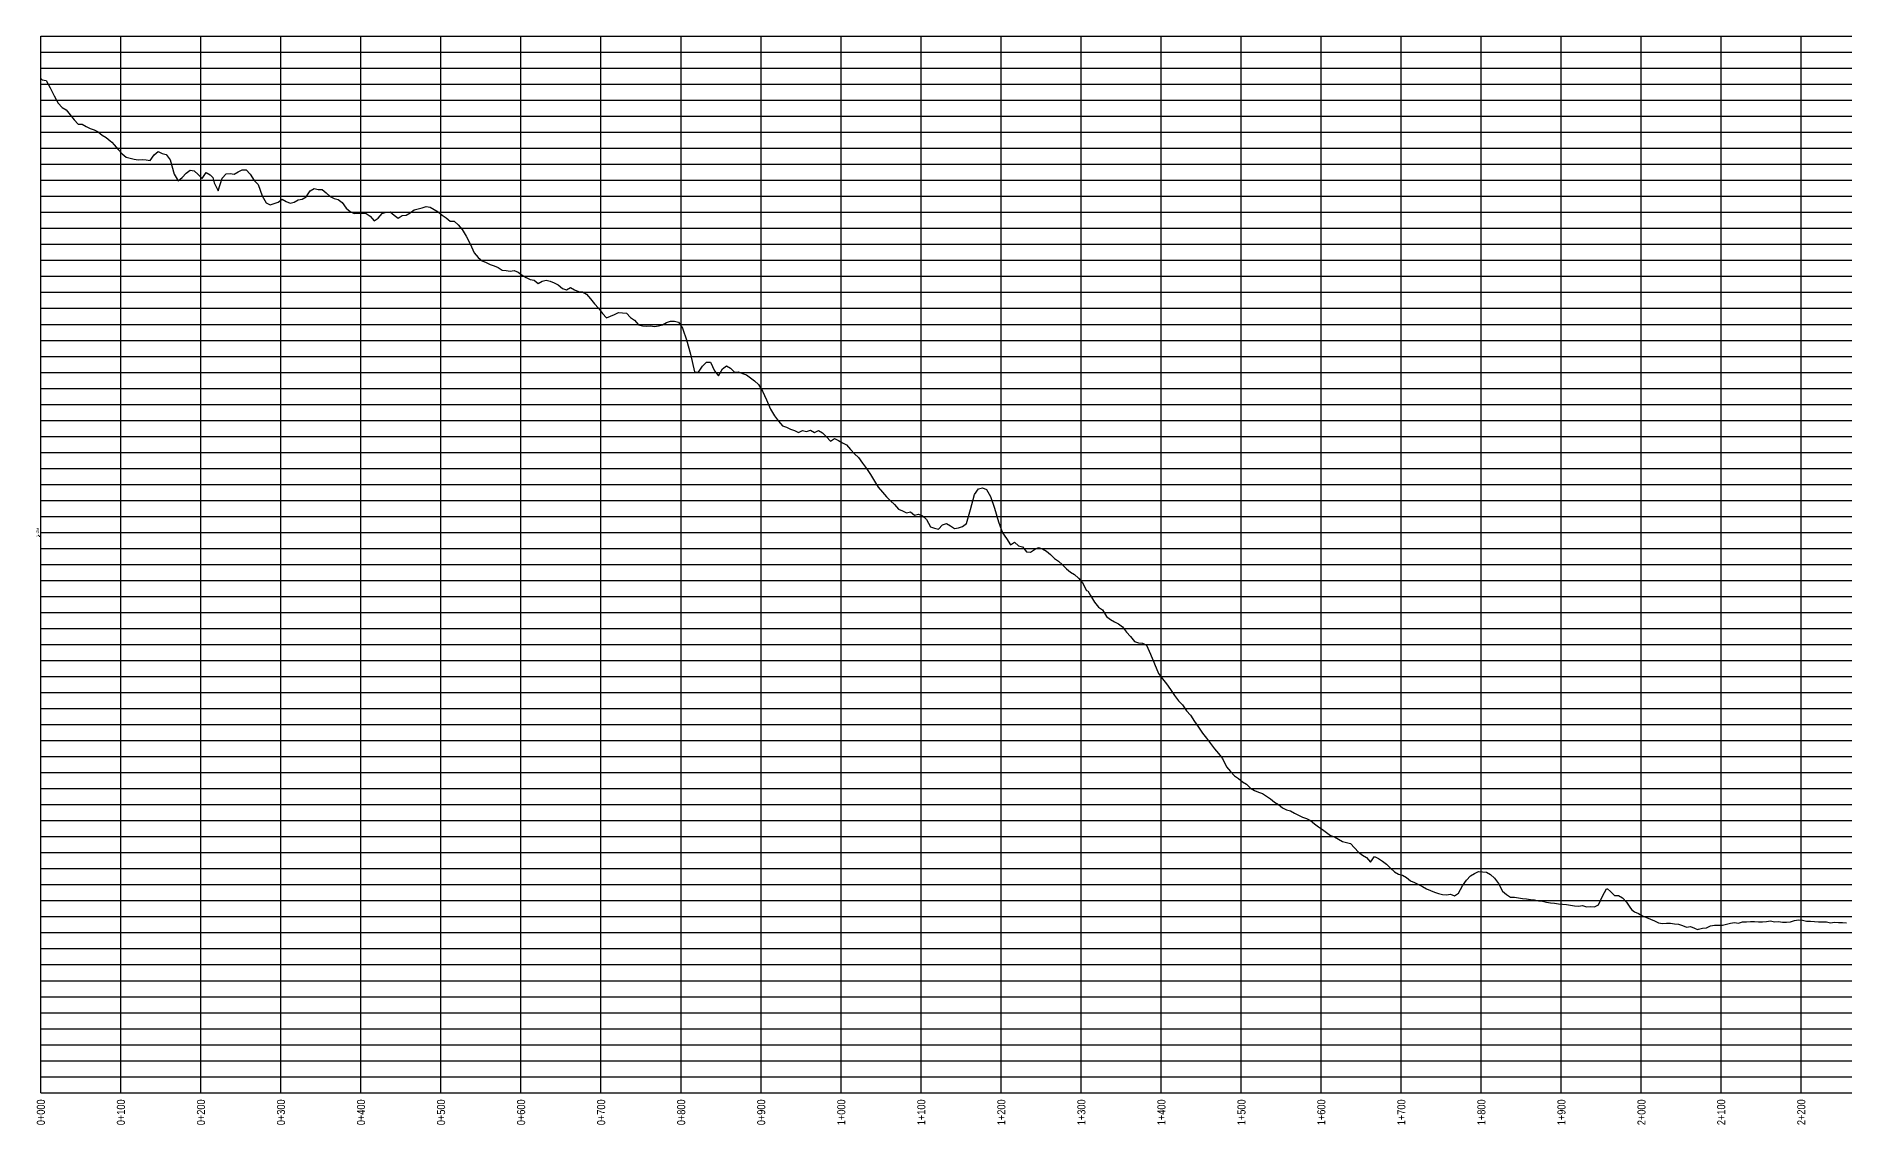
# Model space of a CAD drawing. Extents: x 406232 to 435383, y 6039561 to 6052989.
# Drawn here: x 425674 to 427934, y 6048279 to 6049639 of the extents above; entities that cross this region are included whole.
import ezdxf
from ezdxf.enums import TextEntityAlignment as Align

# ---------------------------------------------------------------- set-up
doc = ezdxf.new("R2010")
doc.units = 0
doc.header["$LTSCALE"] = 5
doc.layers.get('Defpoints').update_dxf_attribs({"color": 9})
for name, color, linetype in [('P-CROSSINGS-GRID', 8, 'Continuous'), ('P-CROSSINGS-LINE', 3, 'Continuous'), ('S-T7', 7, 'Continuous')]:
    doc.layers.add(name, color=color, linetype=linetype)
doc.styles.add('80', font='ARIALN.TTF', dxfattribs={"height": 10})
doc.styles.add('80L', font='ARIALN.TTF', dxfattribs={"height": 10})

msp = doc.modelspace()

# ---------------------------------------------------------------- linework, layer by layer
at = {"layer": 'Defpoints'}
msp.add_line((425679.984, 6049013.912), (425677.985, 6049013.912), dxfattribs=at)
at = {"layer": 'P-CROSSINGS-GRID', "color": 8}
for p, q in [((425679.984, 6048319.229), (425679.984, 6049638.627)), ((425679.984, 6049638.627), (432976.719, 6049638.627)), ((425779.94, 6048319.229), (425779.94, 6049638.627)), ((425879.895, 6048319.229), (425879.895, 6049638.627)), ((425979.85, 6048319.229), (425979.85, 6049638.627)), ((426079.805, 6048319.229), (426079.805, 6049638.627)), ((426179.761, 6048319.229), (426179.761, 6049638.627)), ((426279.716, 6048319.229), (426279.716, 6049638.627)), ((426379.671, 6048319.229), (426379.671, 6049638.627)), ((426479.626, 6048319.229), (426479.626, 6049638.627)), ((426579.582, 6048319.229), (426579.582, 6049638.627)), ((426679.537, 6048319.229), (426679.537, 6049638.627)), ((426779.492, 6048319.229), (426779.492, 6049638.627)), ((426879.448, 6048319.229), (426879.448, 6049638.627)), ((426979.403, 6048319.229), (426979.403, 6049638.627)), ((427079.358, 6048319.229), (427079.358, 6049638.627)), ((427179.313, 6048319.229), (427179.313, 6049638.627)), ((427279.269, 6048319.229), (427279.269, 6049638.627)), ((427379.224, 6048319.229), (427379.224, 6049638.627)), ((427479.179, 6048319.229), (427479.179, 6049638.627)), ((427579.134, 6048319.229), (427579.134, 6049638.627)), ((427679.09, 6048319.229), (427679.09, 6049638.627)), ((427779.045, 6048319.229), (427779.045, 6049638.627)), ((427879, 6048319.229), (427879, 6049638.627)), ((425679.984, 6049618.636), (432976.719, 6049618.636)), ((425679.984, 6049598.645), (432976.719, 6049598.645)), ((425679.984, 6049578.654), (432976.719, 6049578.654)), ((425679.984, 6049558.663), (432976.719, 6049558.663)), ((425679.984, 6049538.672), (432976.719, 6049538.672)), ((425679.984, 6049518.682), (432976.719, 6049518.682)), ((425679.984, 6049498.691), (432976.719, 6049498.691)), ((425679.984, 6049478.7), (432976.719, 6049478.7)), ((425679.984, 6049458.709), (432976.719, 6049458.709)), ((425679.984, 6049438.718), (432976.719, 6049438.718)), ((425679.984, 6049418.727), (432976.719, 6049418.727)), ((425679.984, 6049398.736), (432976.719, 6049398.736)), ((425679.984, 6049378.745), (432976.719, 6049378.745)), ((425679.984, 6049358.755), (432976.719, 6049358.755)), ((425679.984, 6049338.764), (432976.719, 6049338.764)), ((425679.984, 6049318.773), (432976.719, 6049318.773)), ((425679.984, 6049298.782), (432976.719, 6049298.782)), ((425679.984, 6049278.791), (432976.719, 6049278.791)), ((425679.984, 6049258.8), (432976.719, 6049258.8)), ((425679.984, 6049238.809), (432976.719, 6049238.809)), ((425679.984, 6049218.818), (432976.719, 6049218.818)), ((425679.984, 6049198.828), (432976.719, 6049198.828)), ((425679.984, 6049178.837), (432976.719, 6049178.837)), ((425679.984, 6049158.846), (432976.719, 6049158.846)), ((425679.984, 6049138.855), (432976.719, 6049138.855)), ((425679.984, 6049118.864), (432976.719, 6049118.864)), ((425679.984, 6049098.873), (432976.719, 6049098.873)), ((425679.984, 6049078.882), (432976.719, 6049078.882)), ((425679.984, 6049058.891), (432976.719, 6049058.891)), ((425679.984, 6049038.901), (432976.719, 6049038.901)), ((425679.984, 6049018.91), (432976.719, 6049018.91)), ((425679.984, 6048998.919), (432976.719, 6048998.919)), ((425679.984, 6048978.928), (432976.719, 6048978.928)), ((425679.984, 6048958.937), (432976.719, 6048958.937)), ((425679.984, 6048938.946), (432976.719, 6048938.946)), ((425679.984, 6048918.955), (432976.719, 6048918.955)), ((425679.984, 6048898.964), (432976.719, 6048898.964)), ((425679.984, 6048878.974), (432976.719, 6048878.974)), ((425679.984, 6048858.983), (432976.719, 6048858.983)), ((425679.984, 6048838.992), (432976.719, 6048838.992)), ((425679.984, 6048819.001), (432976.719, 6048819.001)), ((425679.984, 6048799.01), (432976.719, 6048799.01)), ((425679.984, 6048779.019), (432976.719, 6048779.019)), ((425679.984, 6048759.028), (432976.719, 6048759.028)), ((425679.984, 6048739.037), (432976.719, 6048739.037)), ((425679.984, 6048719.047), (432976.719, 6048719.047)), ((425679.984, 6048699.056), (432976.719, 6048699.056)), ((425679.984, 6048679.065), (432976.719, 6048679.065)), ((425679.984, 6048659.074), (432976.719, 6048659.074)), ((425679.984, 6048639.083), (432976.719, 6048639.083)), ((425679.984, 6048619.092), (432976.719, 6048619.092)), ((425679.984, 6048599.101), (432976.719, 6048599.101)), ((425679.984, 6048579.11), (432976.719, 6048579.11)), ((425679.984, 6048559.12), (432976.719, 6048559.12)), ((425679.984, 6048539.129), (432976.719, 6048539.129)), ((425679.984, 6048519.138), (432976.719, 6048519.138)), ((425679.984, 6048499.147), (432976.719, 6048499.147)), ((425679.984, 6048479.156), (432976.719, 6048479.156)), ((425679.984, 6048459.165), (432976.719, 6048459.165)), ((425679.984, 6048439.174), (432976.719, 6048439.174)), ((425679.984, 6048419.183), (432976.719, 6048419.183)), ((425679.984, 6048399.193), (432976.719, 6048399.193)), ((425679.984, 6048379.202), (432976.719, 6048379.202)), ((425679.984, 6048359.211), (432976.719, 6048359.211)), ((425679.984, 6048339.22), (432976.719, 6048339.22)), ((425679.984, 6048319.229), (432976.719, 6048319.229))]:
    msp.add_line(p, q, dxfattribs=at)
at = {"layer": 'P-CROSSINGS-LINE', "color": 3}
msp.add_lwpolyline([(425679.984, 6049585.9), (425681.671, 6049584.263), (425686.668, 6049583.342), (425691.666, 6049574.176), (425696.664, 6049564.31), (425701.662, 6049555.079), (425706.659, 6049549.509), (425711.657, 6049546.464), (425716.655, 6049540.214), (425721.653, 6049534.078), (425726.65, 6049528.769), (425731.648, 6049528.818), (425736.646, 6049525.985), (425741.643, 6049523.442), (425746.641, 6049521.518), (425751.639, 6049518.997), (425756.637, 6049515.23), (425761.634, 6049512.122), (425766.632, 6049507.748), (425768.463, 6049506.285), (425771.63, 6049502.936), (425776.627, 6049496.916), (425781.625, 6049491.722), (425786.623, 6049487.62), (425791.621, 6049486.385), (425796.618, 6049484.85), (425801.616, 6049484.015), (425806.614, 6049484.539), (425811.611, 6049484.285), (425816.609, 6049483.415), (425821.607, 6049490.54), (425826.605, 6049494.652), (425831.602, 6049492.219), (425836.6, 6049490.854), (425841.598, 6049484.185), (425846.595, 6049466.45), (425851.593, 6049458.125), (425856.591, 6049462.127), (425861.589, 6049467.672), (425866.586, 6049471.402), (425871.584, 6049470.65), (425876.582, 6049465.724), (425881.579, 6049461.073), (425886.577, 6049468.35), (425891.575, 6049465.572), (425894.802, 6049462.107), (425896.573, 6049455.467), (425901.57, 6049445.495), (425906.568, 6049461.356), (425911.566, 6049466.94), (425916.564, 6049467.155), (425921.561, 6049466.178), (425926.559, 6049469.192), (425931.557, 6049471.849), (425936.554, 6049471.558), (425941.552, 6049466.254), (425946.55, 6049458.312), (425951.548, 6049453.337), (425956.545, 6049439.139), (425961.543, 6049430.581), (425966.541, 6049428.202), (425971.538, 6049429.784), (425976.536, 6049431.365), (425981.534, 6049435.108), (425986.532, 6049432.04), (425991.529, 6049430.153), (425996.527, 6049431.461), (426001.525, 6049434.365), (426006.522, 6049434.99), (426011.52, 6049438.101), (426016.518, 6049445.375), (426021.516, 6049448.43), (426026.513, 6049447.137), (426031.511, 6049447.095), (426036.509, 6049443.033), (426041.506, 6049438.299), (426046.504, 6049435.914), (426051.502, 6049434.629), (426056.5, 6049431.071), (426061.497, 6049423.936), (426066.495, 6049419.812), (426071.493, 6049417.34), (426076.491, 6049417.821), (426081.488, 6049417.757), (426086.486, 6049417.104), (426091.484, 6049413.729), (426096.481, 6049408.169), (426101.479, 6049411.439), (426106.477, 6049417.278), (426111.475, 6049418.858), (426116.472, 6049419.207), (426121.47, 6049414.949), (426126.468, 6049411.453), (426131.465, 6049414.826), (426136.463, 6049415.104), (426141.461, 6049417.926), (426146.459, 6049421.772), (426151.456, 6049422.99), (426156.454, 6049424.472), (426161.452, 6049426.049), (426166.449, 6049425.073), (426171.447, 6049422.005), (426176.445, 6049419.264), (426181.443, 6049415.317), (426186.44, 6049411.611), (426191.438, 6049407.512), (426196.436, 6049407.799), (426201.433, 6049403.255), (426206.431, 6049397.109), (426211.429, 6049388.842), (426216.427, 6049379.14), (426221.424, 6049368.144), (426226.422, 6049362.24), (426231.42, 6049358.006), (426236.417, 6049355.823), (426241.415, 6049353.364), (426246.413, 6049351.843), (426251.411, 6049349.843), (426256.408, 6049346.536), (426261.406, 6049346.056), (426266.404, 6049344.98), (426271.402, 6049346.039), (426276.399, 6049343.972), (426281.397, 6049340.353), (426286.395, 6049337.303), (426291.392, 6049334.941), (426296.39, 6049333.909), (426301.388, 6049329.951), (426306.386, 6049332.682), (426311.383, 6049333.931), (426316.381, 6049332.903), (426321.379, 6049330.803), (426326.376, 6049328.038), (426331.374, 6049323.554), (426336.372, 6049321.858), (426341.37, 6049324.72), (426346.367, 6049321.767), (426351.365, 6049319.935), (426356.363, 6049319.446), (426361.36, 6049316.585), (426366.358, 6049310.742), (426371.356, 6049304.285), (426376.354, 6049299.043), (426381.351, 6049292.237), (426386.349, 6049286.78), (426391.347, 6049288.982), (426396.344, 6049291.098), (426401.342, 6049293.675), (426406.34, 6049293.189), (426411.338, 6049292.756), (426416.335, 6049287.249), (426421.333, 6049283.948), (426426.331, 6049278.015), (426431.329, 6049276.754), (426436.326, 6049276.464), (426441.324, 6049276.8), (426446.322, 6049276.218), (426451.319, 6049276.917), (426456.317, 6049277.99), (426461.315, 6049280.988), (426466.313, 6049282.585), (426471.31, 6049282.908), (426476.308, 6049281.64), (426481.306, 6049274.195), (426482.065, 6049272.929), (426486.303, 6049259.544), (426491.301, 6049241.497), (426496.299, 6049219.604), (426501.297, 6049218.873), (426506.294, 6049226.615), (426511.292, 6049231.575), (426516.29, 6049231.433), (426521.287, 6049220.791), (426526.285, 6049214.331), (426531.283, 6049223.16), (426536.281, 6049226.804), (426541.278, 6049223.885), (426546.276, 6049219.263), (426551.274, 6049219.367), (426556.271, 6049217.21), (426561.269, 6049215.847), (426566.267, 6049211.819), (426571.265, 6049208.381), (426576.262, 6049203.652), (426581.26, 6049195.395), (426586.258, 6049184.652), (426591.256, 6049173.023), (426596.253, 6049164.364), (426601.251, 6049157.976), (426606.249, 6049152.063), (426611.246, 6049150.271), (426616.244, 6049148.056), (426621.242, 6049146.275), (426626.24, 6049143.576), (426631.237, 6049146.23), (426636.235, 6049144.948), (426641.233, 6049146.563), (426646.23, 6049143.715), (426651.228, 6049146.25), (426656.226, 6049143.168), (426661.224, 6049138.26), (426666.221, 6049132.765), (426671.219, 6049136.363), (426676.217, 6049133.891), (426681.214, 6049130.941), (426686.212, 6049128.223), (426691.21, 6049122.381), (426696.208, 6049117.209), (426701.205, 6049112.355), (426706.203, 6049105.561), (426711.201, 6049098.82), (426716.198, 6049091.333), (426721.196, 6049082.97), (426725.935, 6049075.284), (426731.192, 6049069.151), (426736.189, 6049063.172), (426741.187, 6049058.376), (426746.185, 6049053.62), (426751.182, 6049047.806), (426756.18, 6049046.087), (426761.178, 6049043.346), (426766.176, 6049044.654), (426771.173, 6049040.526), (426776.171, 6049041.674), (426781.169, 6049039.52), (426786.167, 6049035.249), (426791.164, 6049026.03), (426796.162, 6049024.367), (426801.16, 6049023.051), (426806.157, 6049028.457), (426811.155, 6049030.065), (426816.153, 6049027.139), (426821.151, 6049023.794), (426826.148, 6049024.791), (426831.146, 6049026.255), (426836.144, 6049030.048), (426841.141, 6049047.38), (426846.139, 6049066.177), (426851.137, 6049073.532), (426856.135, 6049074.437), (426861.132, 6049072.671), (426866.13, 6049063.621), (426871.128, 6049049.328), (426876.125, 6049032.361), (426881.123, 6049018.601), (426886.121, 6049011.344), (426891.119, 6049003.471), (426896.116, 6049006.84), (426901.114, 6049002.084), (426906.112, 6049000.807), (426911.109, 6048994.873), (426916.107, 6048994.355), (426921.105, 6048997.621), (426926.103, 6049000.15), (426931.1, 6048998.354), (426936.098, 6048995.47), (426941.096, 6048991.389), (426946.094, 6048986.296), (426951.091, 6048982.961), (426956.089, 6048978.636), (426961.087, 6048973.588), (426966.084, 6048969.482), (426971.082, 6048966.367), (426976.08, 6048961.825), (426981.078, 6048956.059), (426986.075, 6048946.41), (426987.697, 6048945.873), (426991.073, 6048940.277), (426996.071, 6048931.645), (427001.068, 6048925.457), (427006.066, 6048922.076), (427011.064, 6048914.105), (427016.062, 6048910.388), (427021.059, 6048907.343), (427026.057, 6048904.798), (427031.055, 6048901.017), (427036.052, 6048894.166), (427041.05, 6048888.94), (427046.048, 6048882.893), (427051.046, 6048880.952), (427056.043, 6048880.785), (427061.041, 6048878.166), (427066.039, 6048866.928), (427071.036, 6048854.831), (427076.034, 6048842.792), (427081.032, 6048836.106), (427086.03, 6048829.872), (427091.027, 6048822.618), (427096.025, 6048815.193), (427101.023, 6048808.754), (427106.021, 6048803.43), (427111.018, 6048796.255), (427116.016, 6048790.909), (427121.014, 6048782.682), (427126.011, 6048775.875), (427131.009, 6048768.29), (427136.007, 6048761.869), (427141.005, 6048755.321), (427146.002, 6048748.506), (427151, 6048742.706), (427155.998, 6048736.548), (427160.995, 6048726.23), (427165.993, 6048720.553), (427170.991, 6048714.844), (427175.989, 6048711.543), (427180.986, 6048707.276), (427185.984, 6048704.427), (427190.982, 6048699.706), (427195.979, 6048696.842), (427200.977, 6048694.442), (427205.975, 6048692.8), (427210.973, 6048689.469), (427215.97, 6048686.077), (427220.968, 6048682.249), (427225.966, 6048679.247), (427230.963, 6048674.935), (427235.961, 6048672.412), (427240.959, 6048671.27), (427245.957, 6048668.345), (427250.954, 6048665.991), (427255.952, 6048663.489), (427260.95, 6048661.739), (427265.947, 6048659.109), (427270.945, 6048655.154), (427275.943, 6048651.176), (427280.941, 6048647.917), (427285.938, 6048644.242), (427290.936, 6048640.274), (427295.934, 6048638.903), (427300.932, 6048636.075), (427305.929, 6048633.059), (427310.927, 6048631.559), (427315.925, 6048630.262), (427320.922, 6048624.846), (427325.92, 6048619.454), (427330.918, 6048615.929), (427335.916, 6048612.82), (427340.913, 6048607.12), (427345.911, 6048614.171), (427350.909, 6048611.727), (427355.906, 6048608.478), (427360.904, 6048604.836), (427365.902, 6048599.829), (427370.9, 6048595.237), (427375.897, 6048592.127), (427380.895, 6048591.078), (427385.893, 6048588.095), (427390.89, 6048583.865), (427395.888, 6048581.639), (427400.886, 6048579.07), (427405.884, 6048576.824), (427410.881, 6048573.821), (427415.879, 6048571.593), (427420.877, 6048569.69), (427425.874, 6048567.945), (427430.872, 6048566.917), (427435.87, 6048566.29), (427440.868, 6048567.17), (427445.865, 6048565.198), (427450.863, 6048568.397), (427455.861, 6048577.689), (427460.859, 6048584.767), (427465.856, 6048589.997), (427470.854, 6048592.86), (427475.852, 6048595.598), (427480.849, 6048595.085), (427485.847, 6048594.836), (427490.845, 6048591.82), (427495.843, 6048587.128), (427500.84, 6048580.482), (427505.838, 6048571.027), (427510.836, 6048566.686), (427515.833, 6048563.391), (427520.831, 6048563.485), (427525.829, 6048562.486), (427530.827, 6048561.912), (427535.824, 6048561.191), (427540.822, 6048560.665), (427545.82, 6048560.291), (427550.817, 6048558.831), (427555.815, 6048558.611), (427560.813, 6048557.162), (427565.811, 6048556.39), (427570.808, 6048555.773), (427575.806, 6048554.913), (427580.804, 6048554.892), (427585.801, 6048554.08), (427590.799, 6048553.526), (427595.797, 6048552.812), (427600.795, 6048552.235), (427605.792, 6048553.06), (427610.79, 6048551.21), (427615.788, 6048551.789), (427620.785, 6048551.406), (427625.783, 6048554.07), (427630.781, 6048564.632), (427635.779, 6048573.898), (427637.101, 6048573.84), (427640.776, 6048570.554), (427645.774, 6048565.471), (427650.772, 6048565.394), (427655.77, 6048562.469), (427660.767, 6048557.161), (427665.765, 6048549.687), (427667.582, 6048547.757), (427670.763, 6048545.165), (427675.76, 6048543.127), (427680.758, 6048540.019), (427685.756, 6048538.136), (427690.754, 6048536.023), (427695.751, 6048533.838), (427700.749, 6048531.404), (427705.747, 6048530.57), (427710.744, 6048531.103), (427715.742, 6048530.977), (427720.74, 6048530.198), (427725.738, 6048529.629), (427730.735, 6048528.14), (427735.733, 6048525.986), (427740.731, 6048526.916), (427745.728, 6048524.737), (427749.393, 6048523.218), (427750.726, 6048523.417), (427755.724, 6048524.801), (427760.722, 6048524.951), (427765.719, 6048527.547), (427770.717, 6048528.491), (427775.715, 6048528.557), (427780.712, 6048528.608), (427785.71, 6048529.524), (427790.708, 6048531.172), (427795.706, 6048531.69), (427800.703, 6048531.093), (427805.701, 6048532.439), (427810.699, 6048532.687), (427815.697, 6048533.01), (427820.694, 6048533.014), (427825.692, 6048532.718), (427830.69, 6048532.53), (427835.687, 6048533.15), (427840.685, 6048533.743), (427845.683, 6048532.791), (427850.681, 6048533.223), (427855.678, 6048532.165), (427860.676, 6048532.365), (427865.674, 6048532.787), (427870.671, 6048534.369), (427875.669, 6048535.319), (427880.667, 6048534.603), (427885.665, 6048533.65), (427890.662, 6048533.268), (427895.66, 6048533.032), (427900.658, 6048532.508), (427905.655, 6048532.778), (427910.653, 6048532.823), (427915.651, 6048531.583), (427920.649, 6048532.384), (427925.646, 6048531.713), (427930.644, 6048531.983), (427935.642, 6048531.269)], dxfattribs=at)

# ---------------------------------------------------------------- texts
at = {"layer": 'Defpoints', "style": '80L', "width": 0.1}
msp.add_text('897.5', height=9.9954, dxfattribs=at).set_placement((425673.987, 6049013.912))
at = {"layer": 'S-T7', "style": '80'}
for s, height, p in [('0+000', 9.9957, (425679.897, 6048310.87)), ('0+100', 9.9957, (425779.893, 6048310.87)), ('0+200', 9.9957, (425879.889, 6048310.87)), ('0+300', 9.9957, (425979.885, 6048310.87)), ('0+400', 9.9957, (426079.881, 6048310.87)), ('0+500', 9.9957, (426179.877, 6048310.87)), ('0+600', 9.9957, (426279.873, 6048310.87)), ('0+700', 9.9957, (426379.869, 6048310.87)), ('0+800', 9.9957, (426479.865, 6048310.87)), ('0+900', 9.9957, (426579.861, 6048310.87)), ('1+000', 9.9957, (426679.857, 6048310.87)), ('1+100', 9.9957, (426779.853, 6048310.87)), ('1+200', 9.9957, (426879.849, 6048310.87)), ('1+300', 9.9957, (426979.845, 6048310.87)), ('1+400', 9.9957, (427079.841, 6048310.87)), ('1+500', 9.9957, (427179.837, 6048310.87)), ('1+600', 9.9957, (427279.589, 6048310.87)), ('1+700', 9.9957, (427379.585, 6048310.87)), ('1+800', 9.9957, (427479.58, 6048310.87)), ('1+900', 9.9957, (427579.576, 6048310.87)), ('2+000', 9.9957, (427679.572, 6048310.87)), ('2+100', 10, (427779.146, 6048310.987)), ('2+200', 10, (427879.186, 6048310.987))]:
    msp.add_text(s, height=height, rotation=90, dxfattribs=at).set_placement(p, align=Align.MIDDLE_RIGHT)

doc.saveas('drawing.dxf')
